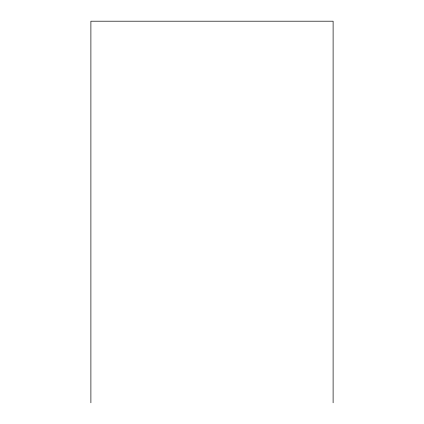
<?xml version="1.0" encoding="UTF-8"?>
<svg xmlns="http://www.w3.org/2000/svg" width="424" height="424" viewBox="0 0 424 424"><rect width="100%" height="100%" fill="white"/><g stroke="black" fill="none" stroke-linecap="round" stroke-linejoin="round"><path stroke-width="0.64" d="M333.11 402.8L333.11 21.2L90.89 21.2L90.89 402.8"/></g></svg>
